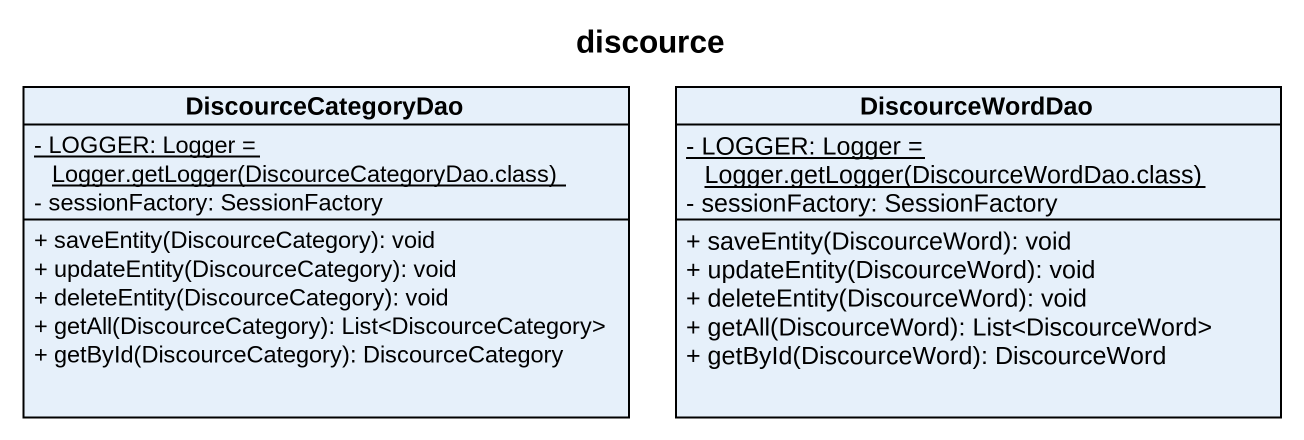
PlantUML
@startuml
title discource
hide circle
hide empty members
skinparam classAttributeIconSize 0
class DiscourceCategoryDao {
  {static} {field} - LOGGER: Logger = Logger.getLogger(DiscourceCategoryDao.class)
  - sessionFactory: SessionFactory
  + saveEntity(DiscourceCategory): void
  + updateEntity(DiscourceCategory): void
  + deleteEntity(DiscourceCategory): void
  + getAll(DiscourceCategory): List<DiscourceCategory>
  + getById(DiscourceCategory): DiscourceCategory
}
class DiscourceWordDao {
  {static} {field} - LOGGER: Logger = Logger.getLogger(DiscourceWordDao.class)
  - sessionFactory: SessionFactory
  + saveEntity(DiscourceWord): void
  + updateEntity(DiscourceWord): void
  + deleteEntity(DiscourceWord): void
  + getAll(DiscourceWord): List<DiscourceWord>
  + getById(DiscourceWord): DiscourceWord
}
@enduml
